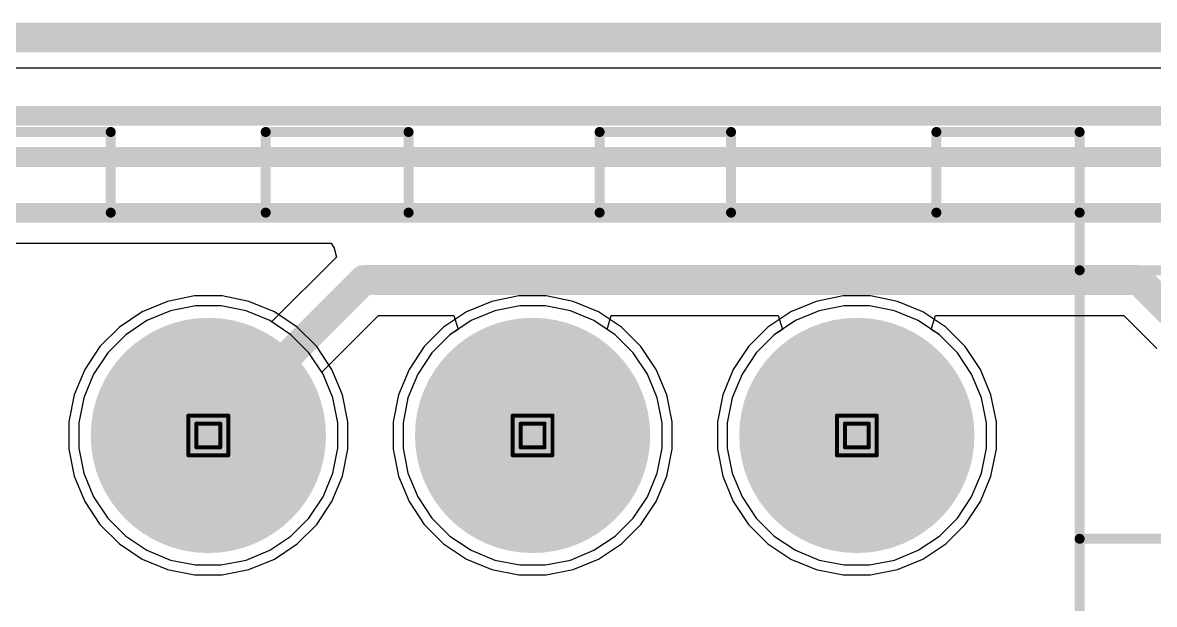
# Model space of a CAD drawing. Header units: inches. Extents: x 0 to 5379, y 0 to 5429.
# Drawn here: x 97.38 to 111.83, y 212.76 to 220.19 of the extents above; entities that cross this region are included whole.
import ezdxf

# ---------------------------------------------------------------- set-up
doc = ezdxf.new("R2010")
doc.units = ezdxf.units.IN
for name, color, linetype in [('Board Outline', 216, 'Continuous'), ('Bottom Layer', 5, 'Continuous'), ('Bottom Solder', 6, 'Continuous'), ('Drill Drawing', 1, 'Continuous'), ('GND01', 16, 'Continuous'), ('GND02', 76, 'Continuous'), ('Multi-Layer', 9, 'Continuous'), ('Pad Holes', 156, 'Continuous'), ('PWR', 156, 'Continuous'), ('SIG 01', 90, 'Continuous'), ('Top Layer', 1, 'Continuous'), ('Top Overlay', 2, 'Continuous'), ('Top Solder', 216, 'Continuous')]:
    doc.layers.add(name, color=color, linetype=linetype)

# ---------------------------------------------------------------- blocks, each defined once
blk = doc.blocks.new('1_770182_0_795')
at = {"layer": 'Bottom Layer'}
h = blk.add_hatch(color=5, dxfattribs=at)
edge = h.paths.add_edge_path()
edge.add_arc((-6.365, -4.14), 1.4, 0, 360)
h = blk.add_hatch(color=5, dxfattribs=at)
edge = h.paths.add_edge_path()
edge.add_arc((-2.225, -4.14), 1.4, 0, 360)
h = blk.add_hatch(color=5, dxfattribs=at)
edge = h.paths.add_edge_path()
edge.add_arc((1.915, -4.14), 1.4, 0, 360)
at = {"layer": 'Bottom Solder'}
h = blk.add_hatch(color=6, dxfattribs=at)
edge = h.paths.add_edge_path()
edge.add_arc((-6.365, -4.14), 1.502, 0, 360)
h = blk.add_hatch(color=6, dxfattribs=at)
edge = h.paths.add_edge_path()
edge.add_arc((-2.225, -4.14), 1.502, 0, 360)
h = blk.add_hatch(color=6, dxfattribs=at)
edge = h.paths.add_edge_path()
edge.add_arc((1.915, -4.14), 1.502, 0, 360)
at = {"layer": 'GND01'}
h = blk.add_hatch(color=16, dxfattribs=at)
edge = h.paths.add_edge_path()
edge.add_arc((-6.365, -4.14), 1.4, 0, 360)
h = blk.add_hatch(color=16, dxfattribs=at)
edge = h.paths.add_edge_path()
edge.add_arc((-2.225, -4.14), 1.4, 0, 360)
h = blk.add_hatch(color=16, dxfattribs=at)
edge = h.paths.add_edge_path()
edge.add_arc((1.915, -4.14), 1.4, 0, 360)
at = {"layer": 'GND02'}
h = blk.add_hatch(color=76, dxfattribs=at)
edge = h.paths.add_edge_path()
edge.add_arc((-6.365, -4.14), 1.4, 0, 360)
h = blk.add_hatch(color=76, dxfattribs=at)
edge = h.paths.add_edge_path()
edge.add_arc((-2.225, -4.14), 1.4, 0, 360)
h = blk.add_hatch(color=76, dxfattribs=at)
edge = h.paths.add_edge_path()
edge.add_arc((1.915, -4.14), 1.4, 0, 360)
at = {"layer": 'Multi-Layer'}
h = blk.add_hatch(color=9, dxfattribs=at)
edge = h.paths.add_edge_path()
edge.add_arc((-6.365, -4.14), 1.4, 0, 360)
h = blk.add_hatch(color=9, dxfattribs=at)
edge = h.paths.add_edge_path()
edge.add_arc((-2.225, -4.14), 1.4, 0, 360)
h = blk.add_hatch(color=9, dxfattribs=at)
edge = h.paths.add_edge_path()
edge.add_arc((1.915, -4.14), 1.4, 0, 360)
at = {"layer": 'Pad Holes'}
h = blk.add_hatch(color=7, dxfattribs=at)
edge = h.paths.add_edge_path()
edge.add_arc((-6.365, -4.14), 0.7, 0, 360)
h = blk.add_hatch(color=7, dxfattribs=at)
edge = h.paths.add_edge_path()
edge.add_arc((-2.225, -4.14), 0.7, 0, 360)
h = blk.add_hatch(color=7, dxfattribs=at)
edge = h.paths.add_edge_path()
edge.add_arc((1.915, -4.14), 0.7, 0, 360)
at = {"layer": 'PWR'}
h = blk.add_hatch(color=156, dxfattribs=at)
edge = h.paths.add_edge_path()
edge.add_arc((-6.365, -4.14), 1.4, 0, 360)
h = blk.add_hatch(color=156, dxfattribs=at)
edge = h.paths.add_edge_path()
edge.add_arc((-2.225, -4.14), 1.4, 0, 360)
h = blk.add_hatch(color=156, dxfattribs=at)
edge = h.paths.add_edge_path()
edge.add_arc((1.915, -4.14), 1.4, 0, 360)
at = {"layer": 'SIG 01'}
h = blk.add_hatch(color=90, dxfattribs=at)
edge = h.paths.add_edge_path()
edge.add_arc((-6.365, -4.14), 1.4, 0, 360)
h = blk.add_hatch(color=90, dxfattribs=at)
edge = h.paths.add_edge_path()
edge.add_arc((-2.225, -4.14), 1.4, 0, 360)
h = blk.add_hatch(color=90, dxfattribs=at)
edge = h.paths.add_edge_path()
edge.add_arc((1.915, -4.14), 1.4, 0, 360)
at = {"layer": 'Top Layer'}
h = blk.add_hatch(color=1, dxfattribs=at)
edge = h.paths.add_edge_path()
edge.add_arc((-6.365, -4.14), 1.4, 0, 360)
h = blk.add_hatch(color=1, dxfattribs=at)
edge = h.paths.add_edge_path()
edge.add_arc((-2.225, -4.14), 1.4, 0, 360)
h = blk.add_hatch(color=1, dxfattribs=at)
edge = h.paths.add_edge_path()
edge.add_arc((1.915, -4.14), 1.4, 0, 360)
at = {"layer": 'Top Solder'}
h = blk.add_hatch(color=216, dxfattribs=at)
edge = h.paths.add_edge_path()
edge.add_arc((-6.365, -4.14), 1.502, 0, 360)
h = blk.add_hatch(color=216, dxfattribs=at)
edge = h.paths.add_edge_path()
edge.add_arc((-2.225, -4.14), 1.502, 0, 360)
h = blk.add_hatch(color=216, dxfattribs=at)
edge = h.paths.add_edge_path()
edge.add_arc((1.915, -4.14), 1.502, 0, 360)
at = {"layer": 'Top Overlay'}
for points in [[(-9.21, 6.985, 0.127, 0.127, 0), (-9.21, -2.82, 0.127, 0.127, 0)], [(-9.21, -2.82, 0.127, 0.127, 0), (-11.8, -2.82, 0.127, 0.127, 0)], [(-9.21, -2.82, 0.127, 0.127, 0), (-9.21, -6.249, 0.127, 0.127, 0)], [(-9.21, -6.249, 0.127, 0.127, 0), (-11.8, -6.249, 0.127, 0.127, 0)], [(-9.21, -6.249, 0.127, 0.127, 0), (-9.21, -6.985, 0.127, 0.127, 0)], [(-7.38, -6.985, 0.127, 0.127, 0), (-9.21, -6.985, 0.127, 0.127, 0)], [(-9.21, -6.985, 0.127, 0.127, 0), (-9.21, -8.015, 0.127, 0.127, 0)], [(-4.759, -6.985, 0.127, 0.127, 0), (-7.38, -6.985, 0.127, 0.127, 0)], [(-7.38, -6.985, 0.127, 0.127, 0), (-7.38, -8.015, 0.127, 0.127, 0)], [(-3.081, -6.985, 0.127, 0.127, 0), (-4.759, -6.985, 0.127, 0.127, 0)], [(-4.759, -6.985, 0.127, 0.127, 0), (-4.759, -8.015, 0.127, 0.127, 0)], [(-0.641, -6.985, 0.127, 0.127, 0), (-3.081, -6.985, 0.127, 0.127, 0)], [(-3.081, -6.985, 0.127, 0.127, 0), (-3.081, -8.015, 0.127, 0.127, 0)], [(1.183, -6.985, 0.127, 0.127, 0), (-0.641, -6.985, 0.127, 0.127, 0)], [(-0.641, -6.985, 0.127, 0.127, 0), (-0.641, -8.015, 0.127, 0.127, 0)], [(3.161, -6.985, 0.127, 0.127, 0), (1.183, -6.985, 0.127, 0.127, 0)], [(1.183, -6.985, 0.127, 0.127, 0), (1.183, -8.015, 0.127, 0.127, 0)], [(4.76, -6.985, 0.127, 0.127, 0), (3.161, -6.985, 0.127, 0.127, 0)], [(3.161, -6.985, 0.127, 0.127, 0), (3.161, -8.015, 0.127, 0.127, 0)], [(-7.38, -8.015, 0.127, 0.127, 0), (-9.21, -8.015, 0.127, 0.127, 0)], [(-3.081, -8.015, 0.127, 0.127, 0), (-4.759, -8.015, 0.127, 0.127, 0)], [(1.183, -8.015, 0.127, 0.127, 0), (-0.641, -8.015, 0.127, 0.127, 0)], [(4.76, -8.015, 0.127, 0.127, 0), (3.161, -8.015, 0.127, 0.127, 0)]]:
    blk.add_lwpolyline(points, format="xyseb", dxfattribs=at)
for points in [[(-9.242, -2.82, 0.0635, 0.0635, 1), (-9.178, -2.82, 0.0635, 0.0635, 1)], [(-9.242, -2.82, 0.0635, 0.0635, 1), (-9.178, -2.82, 0.0635, 0.0635, 1)], [(-9.242, -2.82, 0.0635, 0.0635, 1), (-9.178, -2.82, 0.0635, 0.0635, 1)], [(-9.242, -6.249, 0.0635, 0.0635, 1), (-9.178, -6.249, 0.0635, 0.0635, 1)], [(-9.242, -6.249, 0.0635, 0.0635, 1), (-9.178, -6.249, 0.0635, 0.0635, 1)], [(-9.242, -6.249, 0.0635, 0.0635, 1), (-9.178, -6.249, 0.0635, 0.0635, 1)], [(-9.242, -6.985, 0.0635, 0.0635, 1), (-9.178, -6.985, 0.0635, 0.0635, 1)], [(-9.242, -6.985, 0.0635, 0.0635, 1), (-9.178, -6.985, 0.0635, 0.0635, 1)], [(-9.242, -6.985, 0.0635, 0.0635, 1), (-9.178, -6.985, 0.0635, 0.0635, 1)], [(-7.412, -6.985, 0.0635, 0.0635, 1), (-7.348, -6.985, 0.0635, 0.0635, 1)], [(-7.412, -6.985, 0.0635, 0.0635, 1), (-7.348, -6.985, 0.0635, 0.0635, 1)], [(-7.412, -6.985, 0.0635, 0.0635, 1), (-7.348, -6.985, 0.0635, 0.0635, 1)], [(-4.791, -6.985, 0.0635, 0.0635, 1), (-4.727, -6.985, 0.0635, 0.0635, 1)], [(-4.791, -6.985, 0.0635, 0.0635, 1), (-4.727, -6.985, 0.0635, 0.0635, 1)], [(-4.791, -6.985, 0.0635, 0.0635, 1), (-4.727, -6.985, 0.0635, 0.0635, 1)], [(-3.113, -6.985, 0.0635, 0.0635, 1), (-3.049, -6.985, 0.0635, 0.0635, 1)], [(-3.113, -6.985, 0.0635, 0.0635, 1), (-3.049, -6.985, 0.0635, 0.0635, 1)], [(-3.113, -6.985, 0.0635, 0.0635, 1), (-3.049, -6.985, 0.0635, 0.0635, 1)], [(-0.673, -6.985, 0.0635, 0.0635, 1), (-0.609, -6.985, 0.0635, 0.0635, 1)], [(-0.673, -6.985, 0.0635, 0.0635, 1), (-0.609, -6.985, 0.0635, 0.0635, 1)], [(-0.673, -6.985, 0.0635, 0.0635, 1), (-0.609, -6.985, 0.0635, 0.0635, 1)], [(1.151, -6.985, 0.0635, 0.0635, 1), (1.215, -6.985, 0.0635, 0.0635, 1)], [(1.151, -6.985, 0.0635, 0.0635, 1), (1.215, -6.985, 0.0635, 0.0635, 1)], [(1.151, -6.985, 0.0635, 0.0635, 1), (1.215, -6.985, 0.0635, 0.0635, 1)], [(3.129, -6.985, 0.0635, 0.0635, 1), (3.193, -6.985, 0.0635, 0.0635, 1)], [(3.129, -6.985, 0.0635, 0.0635, 1), (3.193, -6.985, 0.0635, 0.0635, 1)], [(3.129, -6.985, 0.0635, 0.0635, 1), (3.193, -6.985, 0.0635, 0.0635, 1)], [(-9.242, -8.015, 0.0635, 0.0635, 1), (-9.178, -8.015, 0.0635, 0.0635, 1)], [(-9.242, -8.015, 0.0635, 0.0635, 1), (-9.178, -8.015, 0.0635, 0.0635, 1)], [(-7.412, -8.015, 0.0635, 0.0635, 1), (-7.348, -8.015, 0.0635, 0.0635, 1)], [(-7.412, -8.015, 0.0635, 0.0635, 1), (-7.348, -8.015, 0.0635, 0.0635, 1)], [(-4.791, -8.015, 0.0635, 0.0635, 1), (-4.727, -8.015, 0.0635, 0.0635, 1)], [(-4.791, -8.015, 0.0635, 0.0635, 1), (-4.727, -8.015, 0.0635, 0.0635, 1)], [(-3.113, -8.015, 0.0635, 0.0635, 1), (-3.049, -8.015, 0.0635, 0.0635, 1)], [(-3.113, -8.015, 0.0635, 0.0635, 1), (-3.049, -8.015, 0.0635, 0.0635, 1)], [(-0.673, -8.015, 0.0635, 0.0635, 1), (-0.609, -8.015, 0.0635, 0.0635, 1)], [(-0.673, -8.015, 0.0635, 0.0635, 1), (-0.609, -8.015, 0.0635, 0.0635, 1)], [(1.151, -8.015, 0.0635, 0.0635, 1), (1.215, -8.015, 0.0635, 0.0635, 1)], [(1.151, -8.015, 0.0635, 0.0635, 1), (1.215, -8.015, 0.0635, 0.0635, 1)], [(3.129, -8.015, 0.0635, 0.0635, 1), (3.193, -8.015, 0.0635, 0.0635, 1)], [(3.129, -8.015, 0.0635, 0.0635, 1), (3.193, -8.015, 0.0635, 0.0635, 1)]]:
    blk.add_lwpolyline(points, format="xyseb", close=True, dxfattribs=at)

msp = doc.modelspace()

# ---------------------------------------------------------------- linework, layer by layer
at = {"layer": 'Board Outline'}
msp.add_lwpolyline([(0, 220, 0.381, 0.381, 0), (350, 220, 0.381, 0.381, 0)], format="xyseb", dxfattribs=at)
at = {"layer": 'Bottom Layer'}
for p, q in [((78.689, 219.612), (152.851, 219.612)), ((99.267, 216.509), (98.966, 216.385)), ((99.587, 216.573), (99.267, 216.509)), ((99.913, 216.573), (99.587, 216.573)), ((100.232, 216.509), (99.913, 216.573)), ((100.533, 216.385), (100.232, 216.509)), ((103.407, 216.509), (103.106, 216.385)), ((103.727, 216.573), (103.407, 216.509)), ((104.053, 216.573), (103.727, 216.573)), ((104.372, 216.509), (104.053, 216.573)), ((104.673, 216.385), (104.372, 216.509)), ((107.547, 216.509), (107.246, 216.385)), ((107.867, 216.573), (107.547, 216.509)), ((108.193, 216.573), (107.867, 216.573)), ((108.512, 216.509), (108.193, 216.573)), ((108.813, 216.385), (108.512, 216.509)), ((98.966, 216.385), (98.695, 216.204)), ((100.804, 216.204), (100.533, 216.385)), ((103.106, 216.385), (102.835, 216.204)), ((104.944, 216.204), (104.673, 216.385)), ((107.246, 216.385), (106.975, 216.204)), ((109.084, 216.204), (108.813, 216.385)), ((98.695, 216.204), (98.465, 215.973)), ((101.035, 215.973), (100.804, 216.204)), ((102.835, 216.204), (102.605, 215.973)), ((105.175, 215.973), (104.944, 216.204)), ((106.975, 216.204), (106.745, 215.973)), ((109.315, 215.973), (109.084, 216.204)), ((98.465, 215.973), (98.284, 215.702)), ((101.216, 215.702), (101.035, 215.973)), ((102.605, 215.973), (102.424, 215.702)), ((105.356, 215.702), (105.175, 215.973)), ((106.745, 215.973), (106.564, 215.702)), ((109.496, 215.702), (109.315, 215.973)), ((98.284, 215.702), (98.159, 215.401)), ((101.34, 215.401), (101.216, 215.702)), ((102.424, 215.702), (102.299, 215.401)), ((105.48, 215.401), (105.356, 215.702)), ((106.564, 215.702), (106.439, 215.401)), ((109.62, 215.401), (109.496, 215.702)), ((98.159, 215.401), (98.096, 215.082)), ((101.404, 215.082), (101.34, 215.401)), ((102.299, 215.401), (102.236, 215.082)), ((105.544, 215.082), (105.48, 215.401)), ((106.439, 215.401), (106.376, 215.082)), ((109.684, 215.082), (109.62, 215.401)), ((98.096, 215.082), (98.096, 214.756)), ((101.404, 214.756), (101.404, 215.082)), ((102.236, 215.082), (102.236, 214.756)), ((105.544, 214.756), (105.544, 215.082)), ((106.376, 215.082), (106.376, 214.756)), ((109.684, 214.756), (109.684, 215.082)), ((98.096, 214.756), (98.159, 214.436)), ((101.34, 214.436), (101.404, 214.756)), ((102.236, 214.756), (102.299, 214.436)), ((105.48, 214.436), (105.544, 214.756)), ((106.376, 214.756), (106.439, 214.436)), ((109.62, 214.436), (109.684, 214.756)), ((98.159, 214.436), (98.284, 214.135)), ((101.216, 214.135), (101.34, 214.436)), ((102.299, 214.436), (102.424, 214.135)), ((105.356, 214.135), (105.48, 214.436)), ((106.439, 214.436), (106.564, 214.135)), ((109.496, 214.135), (109.62, 214.436)), ((98.284, 214.135), (98.465, 213.864)), ((101.035, 213.864), (101.216, 214.135)), ((102.424, 214.135), (102.605, 213.864)), ((105.175, 213.864), (105.356, 214.135)), ((106.564, 214.135), (106.745, 213.864)), ((109.315, 213.864), (109.496, 214.135)), ((98.465, 213.864), (98.695, 213.634)), ((100.804, 213.634), (101.035, 213.864)), ((102.605, 213.864), (102.835, 213.634)), ((104.944, 213.634), (105.175, 213.864)), ((106.745, 213.864), (106.975, 213.634)), ((109.084, 213.634), (109.315, 213.864)), ((98.695, 213.634), (98.966, 213.453)), ((100.533, 213.453), (100.804, 213.634)), ((102.835, 213.634), (103.106, 213.453)), ((104.673, 213.453), (104.944, 213.634)), ((106.975, 213.634), (107.246, 213.453)), ((108.813, 213.453), (109.084, 213.634)), ((98.966, 213.453), (99.267, 213.328)), ((100.232, 213.328), (100.533, 213.453)), ((103.106, 213.453), (103.407, 213.328)), ((104.372, 213.328), (104.673, 213.453)), ((107.246, 213.453), (107.547, 213.328)), ((108.512, 213.328), (108.813, 213.453)), ((99.267, 213.328), (99.587, 213.265)), ((99.913, 213.265), (100.232, 213.328)), ((103.407, 213.328), (103.727, 213.265)), ((104.053, 213.265), (104.372, 213.328)), ((107.547, 213.328), (107.867, 213.265)), ((108.193, 213.265), (108.512, 213.328)), ((99.587, 213.265), (99.913, 213.265)), ((103.727, 213.265), (104.053, 213.265)), ((107.867, 213.265), (108.193, 213.265))]:
    msp.add_line(p, q, dxfattribs=at)
at = {"layer": 'Drill Drawing'}
for points in [[(99.496, 215.173, 0.0508, 0.0508, 0), (100.004, 215.173, 0.0508, 0.0508, 0)], [(99.496, 214.665, 0.0508, 0.0508, 0), (99.496, 215.173, 0.0508, 0.0508, 0)], [(100.004, 214.665, 0.0508, 0.0508, 0), (100.004, 215.173, 0.0508, 0.0508, 0)], [(103.636, 215.173, 0.0508, 0.0508, 0), (104.144, 215.173, 0.0508, 0.0508, 0)], [(103.636, 214.665, 0.0508, 0.0508, 0), (103.636, 215.173, 0.0508, 0.0508, 0)], [(104.144, 214.665, 0.0508, 0.0508, 0), (104.144, 215.173, 0.0508, 0.0508, 0)], [(107.776, 215.173, 0.0508, 0.0508, 0), (108.284, 215.173, 0.0508, 0.0508, 0)], [(107.776, 214.665, 0.0508, 0.0508, 0), (107.776, 215.173, 0.0508, 0.0508, 0)], [(108.284, 214.665, 0.0508, 0.0508, 0), (108.284, 215.173, 0.0508, 0.0508, 0)], [(99.597, 215.071, 0.0508, 0.0508, 0), (99.902, 215.071, 0.0508, 0.0508, 0)], [(99.597, 214.766, 0.0508, 0.0508, 0), (99.597, 215.071, 0.0508, 0.0508, 0)], [(99.902, 214.766, 0.0508, 0.0508, 0), (99.902, 215.071, 0.0508, 0.0508, 0)], [(103.737, 215.071, 0.0508, 0.0508, 0), (104.042, 215.071, 0.0508, 0.0508, 0)], [(103.737, 214.766, 0.0508, 0.0508, 0), (103.737, 215.071, 0.0508, 0.0508, 0)], [(104.042, 214.766, 0.0508, 0.0508, 0), (104.042, 215.071, 0.0508, 0.0508, 0)], [(107.877, 215.071, 0.0508, 0.0508, 0), (108.182, 215.071, 0.0508, 0.0508, 0)], [(107.877, 214.766, 0.0508, 0.0508, 0), (107.877, 215.071, 0.0508, 0.0508, 0)], [(108.182, 214.766, 0.0508, 0.0508, 0), (108.182, 215.071, 0.0508, 0.0508, 0)], [(99.597, 214.766, 0.0508, 0.0508, 0), (99.902, 214.766, 0.0508, 0.0508, 0)], [(103.737, 214.766, 0.0508, 0.0508, 0), (104.042, 214.766, 0.0508, 0.0508, 0)], [(107.877, 214.766, 0.0508, 0.0508, 0), (108.182, 214.766, 0.0508, 0.0508, 0)], [(99.496, 214.665, 0.0508, 0.0508, 0), (100.004, 214.665, 0.0508, 0.0508, 0)], [(103.636, 214.665, 0.0508, 0.0508, 0), (104.144, 214.665, 0.0508, 0.0508, 0)], [(107.776, 214.665, 0.0508, 0.0508, 0), (108.284, 214.665, 0.0508, 0.0508, 0)]]:
    msp.add_lwpolyline(points, format="xyseb", dxfattribs=at)
for points in [[(99.483, 215.173, 0.0254, 0.0254, 1), (99.509, 215.173, 0.0254, 0.0254, 1)], [(99.483, 215.173, 0.0254, 0.0254, 1), (99.509, 215.173, 0.0254, 0.0254, 1)], [(99.991, 215.173, 0.0254, 0.0254, 1), (100.017, 215.173, 0.0254, 0.0254, 1)], [(99.991, 215.173, 0.0254, 0.0254, 1), (100.017, 215.173, 0.0254, 0.0254, 1)], [(103.623, 215.173, 0.0254, 0.0254, 1), (103.649, 215.173, 0.0254, 0.0254, 1)], [(103.623, 215.173, 0.0254, 0.0254, 1), (103.649, 215.173, 0.0254, 0.0254, 1)], [(104.131, 215.173, 0.0254, 0.0254, 1), (104.157, 215.173, 0.0254, 0.0254, 1)], [(104.131, 215.173, 0.0254, 0.0254, 1), (104.157, 215.173, 0.0254, 0.0254, 1)], [(107.763, 215.173, 0.0254, 0.0254, 1), (107.789, 215.173, 0.0254, 0.0254, 1)], [(107.763, 215.173, 0.0254, 0.0254, 1), (107.789, 215.173, 0.0254, 0.0254, 1)], [(108.271, 215.173, 0.0254, 0.0254, 1), (108.297, 215.173, 0.0254, 0.0254, 1)], [(108.271, 215.173, 0.0254, 0.0254, 1), (108.297, 215.173, 0.0254, 0.0254, 1)], [(99.585, 215.071, 0.0254, 0.0254, 1), (99.61, 215.071, 0.0254, 0.0254, 1)], [(99.585, 215.071, 0.0254, 0.0254, 1), (99.61, 215.071, 0.0254, 0.0254, 1)], [(99.89, 215.071, 0.0254, 0.0254, 1), (99.915, 215.071, 0.0254, 0.0254, 1)], [(99.89, 215.071, 0.0254, 0.0254, 1), (99.915, 215.071, 0.0254, 0.0254, 1)], [(103.725, 215.071, 0.0254, 0.0254, 1), (103.75, 215.071, 0.0254, 0.0254, 1)], [(103.725, 215.071, 0.0254, 0.0254, 1), (103.75, 215.071, 0.0254, 0.0254, 1)], [(104.03, 215.071, 0.0254, 0.0254, 1), (104.055, 215.071, 0.0254, 0.0254, 1)], [(104.03, 215.071, 0.0254, 0.0254, 1), (104.055, 215.071, 0.0254, 0.0254, 1)], [(107.865, 215.071, 0.0254, 0.0254, 1), (107.89, 215.071, 0.0254, 0.0254, 1)], [(107.865, 215.071, 0.0254, 0.0254, 1), (107.89, 215.071, 0.0254, 0.0254, 1)], [(108.17, 215.071, 0.0254, 0.0254, 1), (108.195, 215.071, 0.0254, 0.0254, 1)], [(108.17, 215.071, 0.0254, 0.0254, 1), (108.195, 215.071, 0.0254, 0.0254, 1)], [(99.585, 214.766, 0.0254, 0.0254, 1), (99.61, 214.766, 0.0254, 0.0254, 1)], [(99.585, 214.766, 0.0254, 0.0254, 1), (99.61, 214.766, 0.0254, 0.0254, 1)], [(99.89, 214.766, 0.0254, 0.0254, 1), (99.915, 214.766, 0.0254, 0.0254, 1)], [(99.89, 214.766, 0.0254, 0.0254, 1), (99.915, 214.766, 0.0254, 0.0254, 1)], [(103.725, 214.766, 0.0254, 0.0254, 1), (103.75, 214.766, 0.0254, 0.0254, 1)], [(103.725, 214.766, 0.0254, 0.0254, 1), (103.75, 214.766, 0.0254, 0.0254, 1)], [(104.03, 214.766, 0.0254, 0.0254, 1), (104.055, 214.766, 0.0254, 0.0254, 1)], [(104.03, 214.766, 0.0254, 0.0254, 1), (104.055, 214.766, 0.0254, 0.0254, 1)], [(107.865, 214.766, 0.0254, 0.0254, 1), (107.89, 214.766, 0.0254, 0.0254, 1)], [(107.865, 214.766, 0.0254, 0.0254, 1), (107.89, 214.766, 0.0254, 0.0254, 1)], [(108.17, 214.766, 0.0254, 0.0254, 1), (108.195, 214.766, 0.0254, 0.0254, 1)], [(108.17, 214.766, 0.0254, 0.0254, 1), (108.195, 214.766, 0.0254, 0.0254, 1)], [(99.483, 214.665, 0.0254, 0.0254, 1), (99.509, 214.665, 0.0254, 0.0254, 1)], [(99.483, 214.665, 0.0254, 0.0254, 1), (99.509, 214.665, 0.0254, 0.0254, 1)], [(99.991, 214.665, 0.0254, 0.0254, 1), (100.017, 214.665, 0.0254, 0.0254, 1)], [(99.991, 214.665, 0.0254, 0.0254, 1), (100.017, 214.665, 0.0254, 0.0254, 1)], [(103.623, 214.665, 0.0254, 0.0254, 1), (103.649, 214.665, 0.0254, 0.0254, 1)], [(103.623, 214.665, 0.0254, 0.0254, 1), (103.649, 214.665, 0.0254, 0.0254, 1)], [(104.131, 214.665, 0.0254, 0.0254, 1), (104.157, 214.665, 0.0254, 0.0254, 1)], [(104.131, 214.665, 0.0254, 0.0254, 1), (104.157, 214.665, 0.0254, 0.0254, 1)], [(107.763, 214.665, 0.0254, 0.0254, 1), (107.789, 214.665, 0.0254, 0.0254, 1)], [(107.763, 214.665, 0.0254, 0.0254, 1), (107.789, 214.665, 0.0254, 0.0254, 1)], [(108.271, 214.665, 0.0254, 0.0254, 1), (108.297, 214.665, 0.0254, 0.0254, 1)], [(108.271, 214.665, 0.0254, 0.0254, 1), (108.297, 214.665, 0.0254, 0.0254, 1)]]:
    msp.add_lwpolyline(points, format="xyseb", close=True, dxfattribs=at)
at = {"layer": 'GND01'}
for p, q in [((68.334, 219.612), (191.706, 219.612)), ((99.267, 216.509), (98.966, 216.385)), ((99.587, 216.573), (99.267, 216.509)), ((99.913, 216.573), (99.587, 216.573)), ((100.232, 216.509), (99.913, 216.573)), ((100.533, 216.385), (100.232, 216.509)), ((103.407, 216.509), (103.106, 216.385)), ((103.727, 216.573), (103.407, 216.509)), ((104.053, 216.573), (103.727, 216.573)), ((104.372, 216.509), (104.053, 216.573)), ((104.673, 216.385), (104.372, 216.509)), ((107.547, 216.509), (107.246, 216.385)), ((107.867, 216.573), (107.547, 216.509)), ((108.193, 216.573), (107.867, 216.573)), ((108.512, 216.509), (108.193, 216.573)), ((108.813, 216.385), (108.512, 216.509)), ((98.966, 216.385), (98.695, 216.204)), ((100.804, 216.204), (100.533, 216.385)), ((103.106, 216.385), (102.835, 216.204)), ((104.944, 216.204), (104.673, 216.385)), ((107.246, 216.385), (106.975, 216.204)), ((109.084, 216.204), (108.813, 216.385)), ((98.695, 216.204), (98.465, 215.973)), ((101.035, 215.973), (100.804, 216.204)), ((102.835, 216.204), (102.605, 215.973)), ((105.175, 215.973), (104.944, 216.204)), ((106.975, 216.204), (106.745, 215.973)), ((109.315, 215.973), (109.084, 216.204)), ((98.465, 215.973), (98.284, 215.702)), ((101.216, 215.702), (101.035, 215.973)), ((102.605, 215.973), (102.424, 215.702)), ((105.356, 215.702), (105.175, 215.973)), ((106.745, 215.973), (106.564, 215.702)), ((109.496, 215.702), (109.315, 215.973)), ((98.284, 215.702), (98.159, 215.401)), ((101.34, 215.401), (101.216, 215.702)), ((102.424, 215.702), (102.299, 215.401)), ((105.48, 215.401), (105.356, 215.702)), ((106.564, 215.702), (106.439, 215.401)), ((109.62, 215.401), (109.496, 215.702)), ((98.159, 215.401), (98.096, 215.082)), ((101.404, 215.082), (101.34, 215.401)), ((102.299, 215.401), (102.236, 215.082)), ((105.544, 215.082), (105.48, 215.401)), ((106.439, 215.401), (106.376, 215.082)), ((109.684, 215.082), (109.62, 215.401)), ((98.096, 215.082), (98.096, 214.756)), ((101.404, 214.756), (101.404, 215.082)), ((102.236, 215.082), (102.236, 214.756)), ((105.544, 214.756), (105.544, 215.082)), ((106.376, 215.082), (106.376, 214.756)), ((109.684, 214.756), (109.684, 215.082)), ((98.096, 214.756), (98.159, 214.436)), ((101.34, 214.436), (101.404, 214.756)), ((102.236, 214.756), (102.299, 214.436)), ((105.48, 214.436), (105.544, 214.756)), ((106.376, 214.756), (106.439, 214.436)), ((109.62, 214.436), (109.684, 214.756)), ((98.159, 214.436), (98.284, 214.135)), ((101.216, 214.135), (101.34, 214.436)), ((102.299, 214.436), (102.424, 214.135)), ((105.356, 214.135), (105.48, 214.436)), ((106.439, 214.436), (106.564, 214.135)), ((109.496, 214.135), (109.62, 214.436)), ((98.284, 214.135), (98.465, 213.864)), ((101.035, 213.864), (101.216, 214.135)), ((102.424, 214.135), (102.605, 213.864)), ((105.175, 213.864), (105.356, 214.135)), ((106.564, 214.135), (106.745, 213.864)), ((109.315, 213.864), (109.496, 214.135)), ((98.465, 213.864), (98.695, 213.634)), ((100.804, 213.634), (101.035, 213.864)), ((102.605, 213.864), (102.835, 213.634)), ((104.944, 213.634), (105.175, 213.864)), ((106.745, 213.864), (106.975, 213.634)), ((109.084, 213.634), (109.315, 213.864)), ((98.695, 213.634), (98.966, 213.453)), ((100.533, 213.453), (100.804, 213.634)), ((102.835, 213.634), (103.106, 213.453)), ((104.673, 213.453), (104.944, 213.634)), ((106.975, 213.634), (107.246, 213.453)), ((108.813, 213.453), (109.084, 213.634)), ((98.966, 213.453), (99.267, 213.328)), ((100.232, 213.328), (100.533, 213.453)), ((103.106, 213.453), (103.407, 213.328)), ((104.372, 213.328), (104.673, 213.453)), ((107.246, 213.453), (107.547, 213.328)), ((108.512, 213.328), (108.813, 213.453)), ((99.267, 213.328), (99.587, 213.265)), ((99.913, 213.265), (100.232, 213.328)), ((103.407, 213.328), (103.727, 213.265)), ((104.053, 213.265), (104.372, 213.328)), ((107.547, 213.328), (107.867, 213.265)), ((108.193, 213.265), (108.512, 213.328)), ((99.587, 213.265), (99.913, 213.265)), ((103.727, 213.265), (104.053, 213.265)), ((107.867, 213.265), (108.193, 213.265))]:
    msp.add_line(p, q, dxfattribs=at)
at = {"layer": 'GND02'}
for p, q in [((68.334, 219.612), (191.706, 219.612)), ((99.267, 216.509), (98.966, 216.385)), ((99.587, 216.573), (99.267, 216.509)), ((99.913, 216.573), (99.587, 216.573)), ((100.232, 216.509), (99.913, 216.573)), ((100.533, 216.385), (100.232, 216.509)), ((103.407, 216.509), (103.106, 216.385)), ((103.727, 216.573), (103.407, 216.509)), ((104.053, 216.573), (103.727, 216.573)), ((104.372, 216.509), (104.053, 216.573)), ((104.673, 216.385), (104.372, 216.509)), ((107.547, 216.509), (107.246, 216.385)), ((107.867, 216.573), (107.547, 216.509)), ((108.193, 216.573), (107.867, 216.573)), ((108.512, 216.509), (108.193, 216.573)), ((108.813, 216.385), (108.512, 216.509)), ((98.966, 216.385), (98.695, 216.204)), ((100.804, 216.204), (100.533, 216.385)), ((103.106, 216.385), (102.835, 216.204)), ((104.944, 216.204), (104.673, 216.385)), ((107.246, 216.385), (106.975, 216.204)), ((109.084, 216.204), (108.813, 216.385)), ((98.695, 216.204), (98.465, 215.973)), ((101.035, 215.973), (100.804, 216.204)), ((102.835, 216.204), (102.605, 215.973)), ((105.175, 215.973), (104.944, 216.204)), ((106.975, 216.204), (106.745, 215.973)), ((109.315, 215.973), (109.084, 216.204)), ((98.465, 215.973), (98.284, 215.702)), ((101.216, 215.702), (101.035, 215.973)), ((102.605, 215.973), (102.424, 215.702)), ((105.356, 215.702), (105.175, 215.973)), ((106.745, 215.973), (106.564, 215.702)), ((109.496, 215.702), (109.315, 215.973)), ((98.284, 215.702), (98.159, 215.401)), ((101.34, 215.401), (101.216, 215.702)), ((102.424, 215.702), (102.299, 215.401)), ((105.48, 215.401), (105.356, 215.702)), ((106.564, 215.702), (106.439, 215.401)), ((109.62, 215.401), (109.496, 215.702)), ((98.159, 215.401), (98.096, 215.082)), ((101.404, 215.082), (101.34, 215.401)), ((102.299, 215.401), (102.236, 215.082)), ((105.544, 215.082), (105.48, 215.401)), ((106.439, 215.401), (106.376, 215.082)), ((109.684, 215.082), (109.62, 215.401)), ((98.096, 215.082), (98.096, 214.756)), ((101.404, 214.756), (101.404, 215.082)), ((102.236, 215.082), (102.236, 214.756)), ((105.544, 214.756), (105.544, 215.082)), ((106.376, 215.082), (106.376, 214.756)), ((109.684, 214.756), (109.684, 215.082)), ((98.096, 214.756), (98.159, 214.436)), ((101.34, 214.436), (101.404, 214.756)), ((102.236, 214.756), (102.299, 214.436)), ((105.48, 214.436), (105.544, 214.756)), ((106.376, 214.756), (106.439, 214.436)), ((109.62, 214.436), (109.684, 214.756)), ((98.159, 214.436), (98.284, 214.135)), ((101.216, 214.135), (101.34, 214.436)), ((102.299, 214.436), (102.424, 214.135)), ((105.356, 214.135), (105.48, 214.436)), ((106.439, 214.436), (106.564, 214.135)), ((109.496, 214.135), (109.62, 214.436)), ((98.284, 214.135), (98.465, 213.864)), ((101.035, 213.864), (101.216, 214.135)), ((102.424, 214.135), (102.605, 213.864)), ((105.175, 213.864), (105.356, 214.135)), ((106.564, 214.135), (106.745, 213.864)), ((109.315, 213.864), (109.496, 214.135)), ((98.465, 213.864), (98.695, 213.634)), ((100.804, 213.634), (101.035, 213.864)), ((102.605, 213.864), (102.835, 213.634)), ((104.944, 213.634), (105.175, 213.864)), ((106.745, 213.864), (106.975, 213.634)), ((109.084, 213.634), (109.315, 213.864)), ((98.695, 213.634), (98.966, 213.453)), ((100.533, 213.453), (100.804, 213.634)), ((102.835, 213.634), (103.106, 213.453)), ((104.673, 213.453), (104.944, 213.634)), ((106.975, 213.634), (107.246, 213.453)), ((108.813, 213.453), (109.084, 213.634)), ((98.966, 213.453), (99.267, 213.328)), ((100.232, 213.328), (100.533, 213.453)), ((103.106, 213.453), (103.407, 213.328)), ((104.372, 213.328), (104.673, 213.453)), ((107.246, 213.453), (107.547, 213.328)), ((108.512, 213.328), (108.813, 213.453)), ((99.267, 213.328), (99.587, 213.265)), ((99.913, 213.265), (100.232, 213.328)), ((103.407, 213.328), (103.727, 213.265)), ((104.053, 213.265), (104.372, 213.328)), ((107.547, 213.328), (107.867, 213.265)), ((108.193, 213.265), (108.512, 213.328)), ((99.587, 213.265), (99.913, 213.265)), ((103.727, 213.265), (104.053, 213.265)), ((107.867, 213.265), (108.193, 213.265))]:
    msp.add_line(p, q, dxfattribs=at)
at = {"layer": 'PWR'}
for p, q in [((68.334, 219.612), (191.706, 219.612)), ((99.267, 216.509), (98.966, 216.385)), ((99.587, 216.573), (99.267, 216.509)), ((99.913, 216.573), (99.587, 216.573)), ((100.232, 216.509), (99.913, 216.573)), ((100.533, 216.385), (100.232, 216.509)), ((103.407, 216.509), (103.106, 216.385)), ((103.727, 216.573), (103.407, 216.509)), ((104.053, 216.573), (103.727, 216.573)), ((104.372, 216.509), (104.053, 216.573)), ((104.673, 216.385), (104.372, 216.509)), ((107.547, 216.509), (107.246, 216.385)), ((107.867, 216.573), (107.547, 216.509)), ((108.193, 216.573), (107.867, 216.573)), ((108.512, 216.509), (108.193, 216.573)), ((108.813, 216.385), (108.512, 216.509)), ((98.966, 216.385), (98.695, 216.204)), ((100.804, 216.204), (100.533, 216.385)), ((103.106, 216.385), (102.835, 216.204)), ((104.944, 216.204), (104.673, 216.385)), ((107.246, 216.385), (106.975, 216.204)), ((109.084, 216.204), (108.813, 216.385)), ((98.695, 216.204), (98.465, 215.973)), ((101.035, 215.973), (100.804, 216.204)), ((102.835, 216.204), (102.605, 215.973)), ((105.175, 215.973), (104.944, 216.204)), ((106.975, 216.204), (106.745, 215.973)), ((109.315, 215.973), (109.084, 216.204)), ((98.465, 215.973), (98.284, 215.702)), ((101.216, 215.702), (101.035, 215.973)), ((102.605, 215.973), (102.424, 215.702)), ((105.356, 215.702), (105.175, 215.973)), ((106.745, 215.973), (106.564, 215.702)), ((109.496, 215.702), (109.315, 215.973)), ((98.284, 215.702), (98.159, 215.401)), ((101.34, 215.401), (101.216, 215.702)), ((102.424, 215.702), (102.299, 215.401)), ((105.48, 215.401), (105.356, 215.702)), ((106.564, 215.702), (106.439, 215.401)), ((109.62, 215.401), (109.496, 215.702)), ((98.159, 215.401), (98.096, 215.082)), ((101.404, 215.082), (101.34, 215.401)), ((102.299, 215.401), (102.236, 215.082)), ((105.544, 215.082), (105.48, 215.401)), ((106.439, 215.401), (106.376, 215.082)), ((109.684, 215.082), (109.62, 215.401)), ((98.096, 215.082), (98.096, 214.756)), ((101.404, 214.756), (101.404, 215.082)), ((102.236, 215.082), (102.236, 214.756)), ((105.544, 214.756), (105.544, 215.082)), ((106.376, 215.082), (106.376, 214.756)), ((109.684, 214.756), (109.684, 215.082)), ((98.096, 214.756), (98.159, 214.436)), ((101.34, 214.436), (101.404, 214.756)), ((102.236, 214.756), (102.299, 214.436)), ((105.48, 214.436), (105.544, 214.756)), ((106.376, 214.756), (106.439, 214.436)), ((109.62, 214.436), (109.684, 214.756)), ((98.159, 214.436), (98.284, 214.135)), ((101.216, 214.135), (101.34, 214.436)), ((102.299, 214.436), (102.424, 214.135)), ((105.356, 214.135), (105.48, 214.436)), ((106.439, 214.436), (106.564, 214.135)), ((109.496, 214.135), (109.62, 214.436)), ((98.284, 214.135), (98.465, 213.864)), ((101.035, 213.864), (101.216, 214.135)), ((102.424, 214.135), (102.605, 213.864)), ((105.175, 213.864), (105.356, 214.135)), ((106.564, 214.135), (106.745, 213.864)), ((109.315, 213.864), (109.496, 214.135)), ((98.465, 213.864), (98.695, 213.634)), ((100.804, 213.634), (101.035, 213.864)), ((102.605, 213.864), (102.835, 213.634)), ((104.944, 213.634), (105.175, 213.864)), ((106.745, 213.864), (106.975, 213.634)), ((109.084, 213.634), (109.315, 213.864)), ((98.695, 213.634), (98.966, 213.453)), ((100.533, 213.453), (100.804, 213.634)), ((102.835, 213.634), (103.106, 213.453)), ((104.673, 213.453), (104.944, 213.634)), ((106.975, 213.634), (107.246, 213.453)), ((108.813, 213.453), (109.084, 213.634)), ((98.966, 213.453), (99.267, 213.328)), ((100.232, 213.328), (100.533, 213.453)), ((103.106, 213.453), (103.407, 213.328)), ((104.372, 213.328), (104.673, 213.453)), ((107.246, 213.453), (107.547, 213.328)), ((108.512, 213.328), (108.813, 213.453)), ((99.267, 213.328), (99.587, 213.265)), ((99.913, 213.265), (100.232, 213.328)), ((103.407, 213.328), (103.727, 213.265)), ((104.053, 213.265), (104.372, 213.328)), ((107.547, 213.328), (107.867, 213.265)), ((108.193, 213.265), (108.512, 213.328)), ((99.587, 213.265), (99.913, 213.265)), ((103.727, 213.265), (104.053, 213.265)), ((107.867, 213.265), (108.193, 213.265))]:
    msp.add_line(p, q, dxfattribs=at)
at = {"layer": 'SIG 01'}
for p, q in [((68.391, 219.612), (191.649, 219.612)), ((99.23, 216.631), (98.906, 216.497)), ((99.574, 216.7), (99.23, 216.631)), ((99.925, 216.7), (99.574, 216.7)), ((100.269, 216.631), (99.925, 216.7)), ((100.593, 216.497), (100.269, 216.631)), ((103.37, 216.631), (103.046, 216.497)), ((103.714, 216.7), (103.37, 216.631)), ((104.065, 216.7), (103.714, 216.7)), ((104.409, 216.631), (104.065, 216.7)), ((104.733, 216.497), (104.409, 216.631)), ((107.51, 216.631), (107.186, 216.497)), ((107.854, 216.7), (107.51, 216.631)), ((108.205, 216.7), (107.854, 216.7)), ((108.549, 216.631), (108.205, 216.7)), ((108.873, 216.497), (108.549, 216.631)), ((98.906, 216.497), (98.614, 216.302)), ((100.885, 216.302), (100.593, 216.497)), ((103.046, 216.497), (102.754, 216.302)), ((105.025, 216.302), (104.733, 216.497)), ((107.186, 216.497), (106.894, 216.302)), ((109.165, 216.302), (108.873, 216.497)), ((98.614, 216.302), (98.366, 216.054)), ((101.133, 216.054), (100.885, 216.302)), ((102.754, 216.302), (102.506, 216.054)), ((105.273, 216.054), (105.025, 216.302)), ((106.894, 216.302), (106.646, 216.054)), ((109.413, 216.054), (109.165, 216.302)), ((98.366, 216.054), (98.172, 215.762)), ((101.328, 215.762), (101.133, 216.054)), ((102.506, 216.054), (102.312, 215.762)), ((105.468, 215.762), (105.273, 216.054)), ((106.646, 216.054), (106.452, 215.762)), ((109.608, 215.762), (109.413, 216.054)), ((98.172, 215.762), (98.037, 215.438)), ((101.462, 215.438), (101.328, 215.762)), ((102.312, 215.762), (102.177, 215.438)), ((105.602, 215.438), (105.468, 215.762)), ((106.452, 215.762), (106.317, 215.438)), ((109.742, 215.438), (109.608, 215.762)), ((98.037, 215.438), (97.969, 215.094)), ((101.531, 215.094), (101.462, 215.438)), ((102.177, 215.438), (102.109, 215.094)), ((105.671, 215.094), (105.602, 215.438)), ((106.317, 215.438), (106.249, 215.094)), ((109.811, 215.094), (109.742, 215.438)), ((97.969, 215.094), (97.969, 214.743)), ((101.531, 214.743), (101.531, 215.094)), ((102.109, 215.094), (102.109, 214.743)), ((105.671, 214.743), (105.671, 215.094)), ((106.249, 215.094), (106.249, 214.743)), ((109.811, 214.743), (109.811, 215.094)), ((97.969, 214.743), (98.037, 214.399)), ((101.462, 214.399), (101.531, 214.743)), ((102.109, 214.743), (102.177, 214.399)), ((105.602, 214.399), (105.671, 214.743)), ((106.249, 214.743), (106.317, 214.399)), ((109.742, 214.399), (109.811, 214.743)), ((98.037, 214.399), (98.172, 214.075)), ((101.328, 214.075), (101.462, 214.399)), ((102.177, 214.399), (102.312, 214.075)), ((105.468, 214.075), (105.602, 214.399)), ((106.317, 214.399), (106.452, 214.075)), ((109.608, 214.075), (109.742, 214.399)), ((98.172, 214.075), (98.366, 213.783)), ((101.133, 213.783), (101.328, 214.075)), ((102.312, 214.075), (102.506, 213.783)), ((105.273, 213.783), (105.468, 214.075)), ((106.452, 214.075), (106.646, 213.783)), ((109.413, 213.783), (109.608, 214.075)), ((98.366, 213.783), (98.614, 213.535)), ((100.885, 213.535), (101.133, 213.783)), ((102.506, 213.783), (102.754, 213.535)), ((105.025, 213.535), (105.273, 213.783)), ((106.646, 213.783), (106.894, 213.535)), ((109.165, 213.535), (109.413, 213.783)), ((98.614, 213.535), (98.906, 213.341)), ((100.593, 213.341), (100.885, 213.535)), ((102.754, 213.535), (103.046, 213.341)), ((104.733, 213.341), (105.025, 213.535)), ((106.894, 213.535), (107.186, 213.341)), ((108.873, 213.341), (109.165, 213.535)), ((98.906, 213.341), (99.23, 213.206)), ((100.269, 213.206), (100.593, 213.341)), ((103.046, 213.341), (103.37, 213.206)), ((104.409, 213.206), (104.733, 213.341)), ((107.186, 213.341), (107.51, 213.206)), ((108.549, 213.206), (108.873, 213.341)), ((99.23, 213.206), (99.574, 213.138)), ((99.574, 213.138), (99.925, 213.138)), ((99.925, 213.138), (100.269, 213.206)), ((103.37, 213.206), (103.714, 213.138)), ((103.714, 213.138), (104.065, 213.138)), ((104.065, 213.138), (104.409, 213.206)), ((107.51, 213.206), (107.854, 213.138)), ((107.854, 213.138), (108.205, 213.138)), ((108.205, 213.138), (108.549, 213.206))]:
    msp.add_line(p, q, dxfattribs=at)
at = {"layer": 'Top Layer'}
for p, q in [((94.923, 217.373), (101.316, 217.373)), ((101.316, 217.373), (101.358, 217.311)), ((101.385, 217.195), (100.558, 216.368)), ((101.358, 217.311), (101.385, 217.195)), ((99.267, 216.509), (98.966, 216.385)), ((99.587, 216.573), (99.267, 216.509)), ((99.913, 216.573), (99.587, 216.573)), ((100.232, 216.509), (99.913, 216.573)), ((100.533, 216.385), (100.232, 216.509)), ((98.966, 216.385), (98.695, 216.204)), ((100.558, 216.368), (100.533, 216.385)), ((101.199, 215.727), (101.923, 216.451)), ((101.923, 216.451), (102.886, 216.451)), ((102.886, 216.451), (102.94, 216.273)), ((104.84, 216.273), (104.894, 216.451)), ((104.894, 216.451), (107.026, 216.451)), ((107.026, 216.451), (107.08, 216.273)), ((108.98, 216.273), (109.034, 216.451)), ((109.034, 216.451), (111.439, 216.451)), ((111.439, 216.451), (111.862, 216.029)), ((98.695, 216.204), (98.465, 215.973)), ((102.835, 216.204), (102.605, 215.973)), ((102.94, 216.273), (102.835, 216.204)), ((104.944, 216.204), (104.84, 216.273)), ((105.175, 215.973), (104.944, 216.204)), ((106.975, 216.204), (106.745, 215.973)), ((107.08, 216.273), (106.975, 216.204)), ((109.084, 216.204), (108.98, 216.273)), ((109.315, 215.973), (109.084, 216.204)), ((98.465, 215.973), (98.284, 215.702)), ((102.605, 215.973), (102.424, 215.702)), ((105.356, 215.702), (105.175, 215.973)), ((106.745, 215.973), (106.564, 215.702)), ((109.496, 215.702), (109.315, 215.973)), ((98.284, 215.702), (98.159, 215.401)), ((101.216, 215.702), (101.199, 215.727)), ((101.34, 215.401), (101.216, 215.702)), ((102.424, 215.702), (102.299, 215.401)), ((105.48, 215.401), (105.356, 215.702)), ((106.564, 215.702), (106.439, 215.401)), ((109.62, 215.401), (109.496, 215.702)), ((98.159, 215.401), (98.096, 215.082)), ((101.404, 215.082), (101.34, 215.401)), ((102.299, 215.401), (102.236, 215.082)), ((105.544, 215.082), (105.48, 215.401)), ((106.439, 215.401), (106.376, 215.082)), ((109.684, 215.082), (109.62, 215.401)), ((98.096, 215.082), (98.096, 214.756)), ((101.404, 214.756), (101.404, 215.082)), ((102.236, 215.082), (102.236, 214.756)), ((105.544, 214.756), (105.544, 215.082)), ((106.376, 215.082), (106.376, 214.756)), ((109.684, 214.756), (109.684, 215.082)), ((98.096, 214.756), (98.159, 214.436)), ((101.34, 214.436), (101.404, 214.756)), ((102.236, 214.756), (102.299, 214.436)), ((105.48, 214.436), (105.544, 214.756)), ((106.376, 214.756), (106.439, 214.436)), ((109.62, 214.436), (109.684, 214.756)), ((98.159, 214.436), (98.284, 214.135)), ((101.216, 214.135), (101.34, 214.436)), ((102.299, 214.436), (102.424, 214.135)), ((105.356, 214.135), (105.48, 214.436)), ((106.439, 214.436), (106.564, 214.135)), ((109.496, 214.135), (109.62, 214.436)), ((98.284, 214.135), (98.465, 213.864)), ((101.035, 213.864), (101.216, 214.135)), ((102.424, 214.135), (102.605, 213.864)), ((105.175, 213.864), (105.356, 214.135)), ((106.564, 214.135), (106.745, 213.864)), ((109.315, 213.864), (109.496, 214.135)), ((98.465, 213.864), (98.695, 213.634)), ((100.804, 213.634), (101.035, 213.864)), ((102.605, 213.864), (102.835, 213.634)), ((104.944, 213.634), (105.175, 213.864)), ((106.745, 213.864), (106.975, 213.634)), ((109.084, 213.634), (109.315, 213.864)), ((98.695, 213.634), (98.966, 213.453)), ((100.533, 213.453), (100.804, 213.634)), ((102.835, 213.634), (103.106, 213.453)), ((104.673, 213.453), (104.944, 213.634)), ((106.975, 213.634), (107.246, 213.453)), ((108.813, 213.453), (109.084, 213.634)), ((98.966, 213.453), (99.267, 213.328)), ((100.232, 213.328), (100.533, 213.453)), ((103.106, 213.453), (103.407, 213.328)), ((104.372, 213.328), (104.673, 213.453)), ((107.246, 213.453), (107.547, 213.328)), ((108.512, 213.328), (108.813, 213.453)), ((99.267, 213.328), (99.587, 213.265)), ((99.913, 213.265), (100.232, 213.328)), ((103.407, 213.328), (103.727, 213.265)), ((104.053, 213.265), (104.372, 213.328)), ((107.547, 213.328), (107.867, 213.265)), ((108.193, 213.265), (108.512, 213.328)), ((99.587, 213.265), (99.913, 213.265)), ((103.727, 213.265), (104.053, 213.265)), ((107.867, 213.265), (108.193, 213.265))]:
    msp.add_line(p, q, dxfattribs=at)
for points in [[(89.664, 219, 0.254, 0.254, 0), (114.889, 219, 0.254, 0.254, 0)], [(94.473, 218.476, 0.254, 0.254, 0), (114.36, 218.476, 0.254, 0.254, 0)], [(94.762, 217.761, 0.254, 0.254, 0), (114.043, 217.761, 0.254, 0.254, 0)], [(99.75, 214.919, 0.381, 0.381, 0), (101.735, 216.904, 0.381, 0.381, 0)], [(101.735, 216.904, 0.381, 0.381, 0), (111.627, 216.904, 0.381, 0.381, 0)], [(111.627, 216.904, 0.381, 0.381, 0), (112.338, 216.193, 0.381, 0.381, 0)]]:
    msp.add_lwpolyline(points, format="xyseb", dxfattribs=at)
for points in [[(101.64, 216.904, 0.191, 0.191, 1), (101.831, 216.904, 0.191, 0.191, 1)], [(101.64, 216.904, 0.191, 0.191, 1), (101.831, 216.904, 0.191, 0.191, 1)], [(111.532, 216.904, 0.191, 0.191, 1), (111.722, 216.904, 0.191, 0.191, 1)], [(111.532, 216.904, 0.191, 0.191, 1), (111.722, 216.904, 0.191, 0.191, 1)], [(99.655, 214.919, 0.191, 0.191, 1), (99.845, 214.919, 0.191, 0.191, 1)]]:
    msp.add_lwpolyline(points, format="xyseb", close=True, dxfattribs=at)

# ---------------------------------------------------------------- block references
at = {"rotation": 180}
msp.add_blockref('1_770182_0_795', (101.665, 210.779), dxfattribs=at)

doc.saveas('drawing.dxf')
